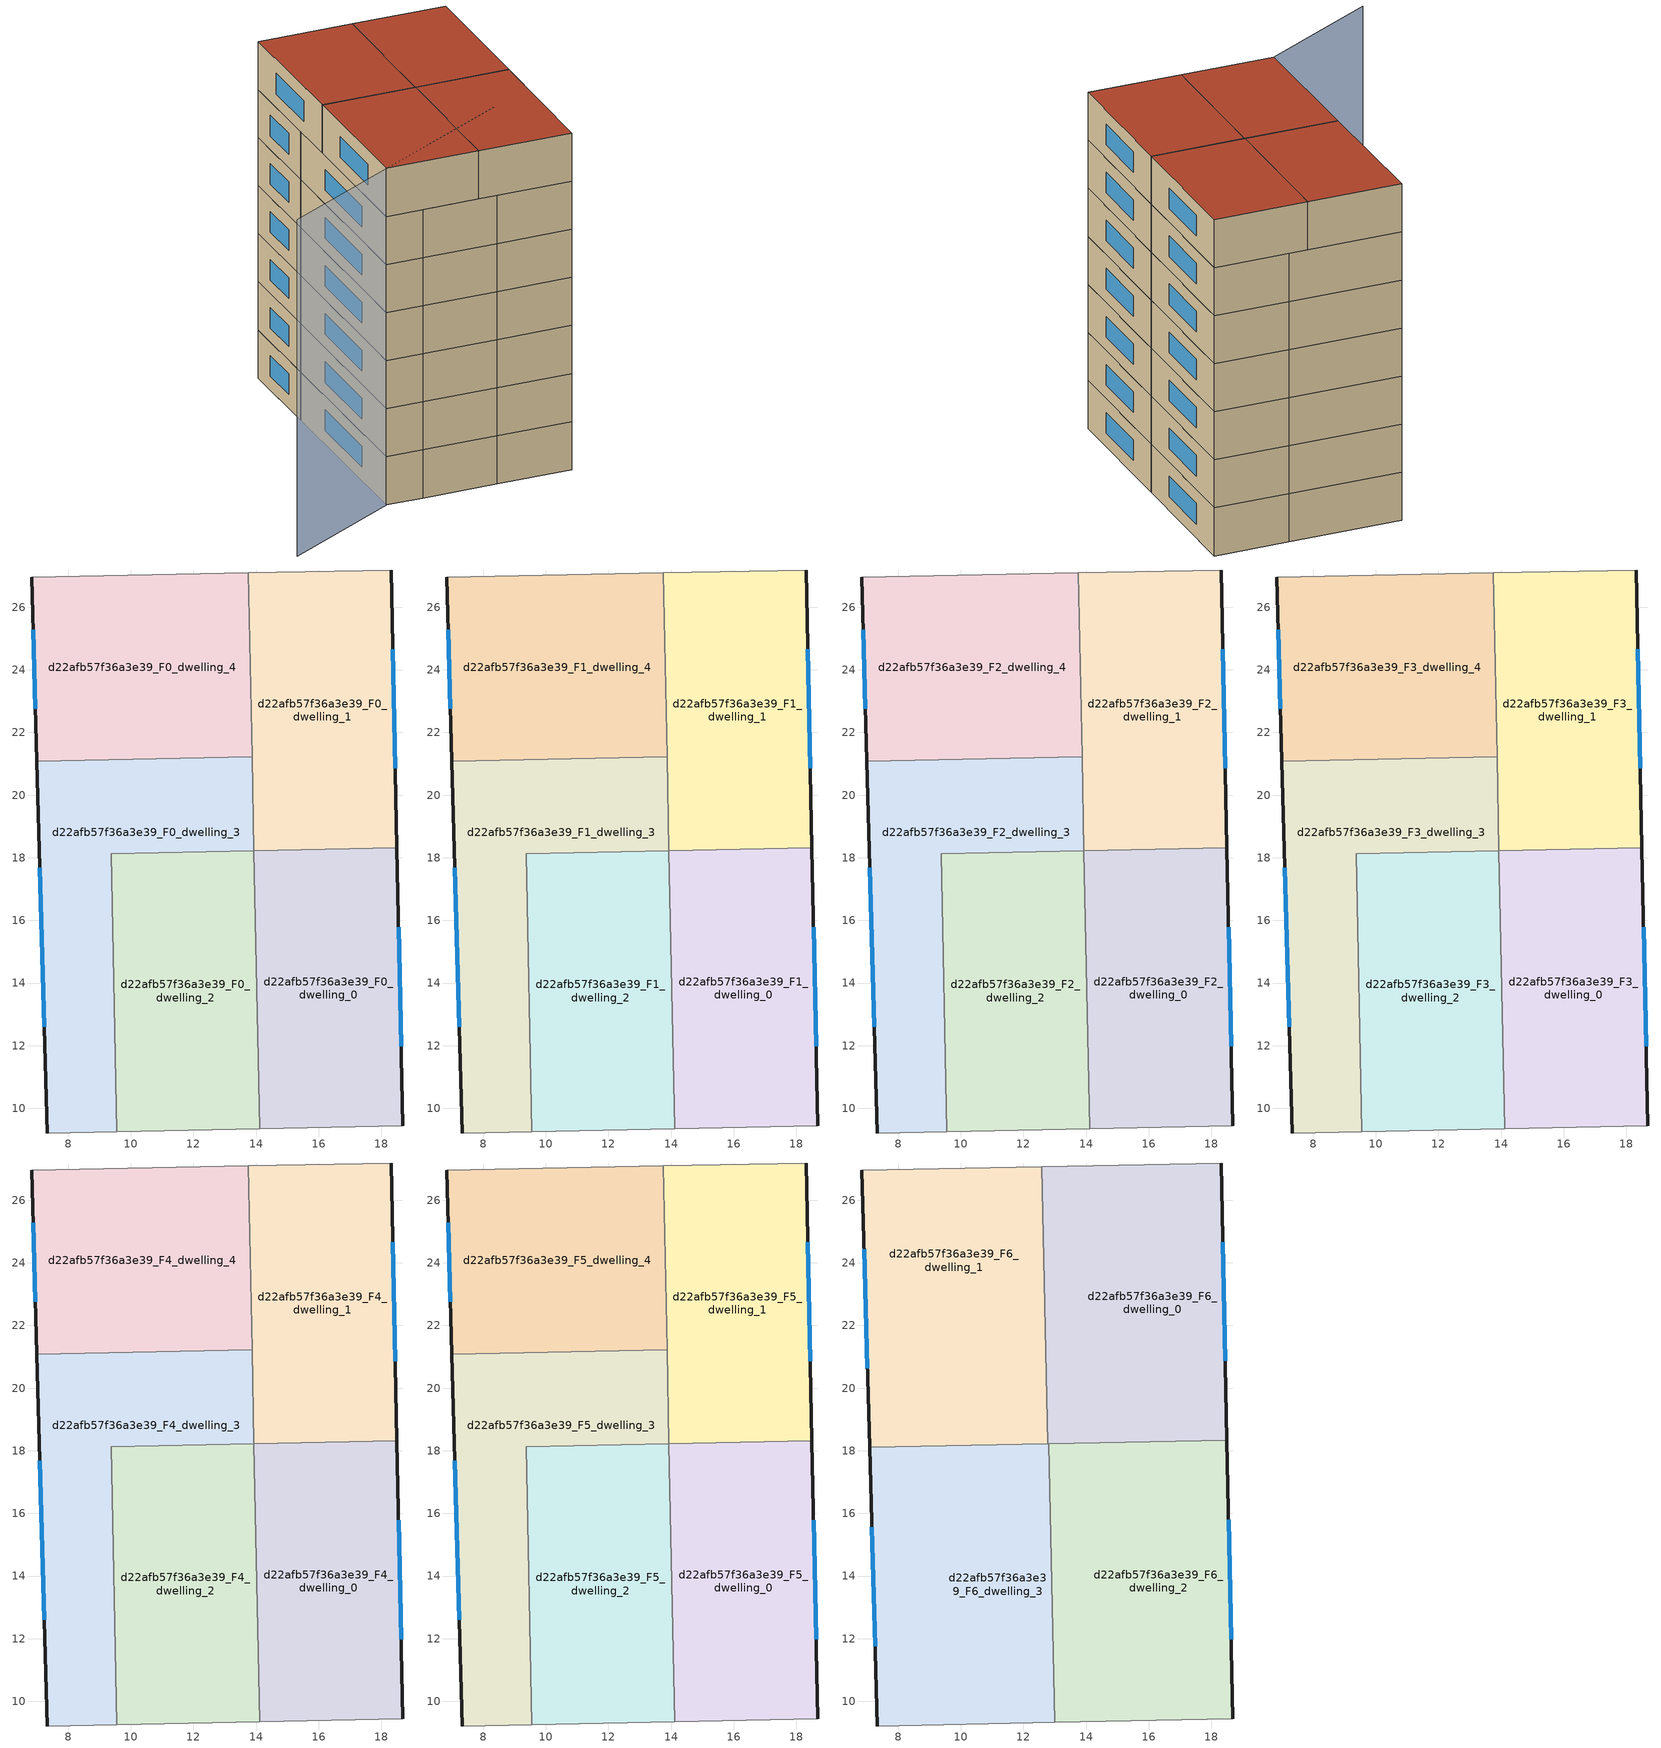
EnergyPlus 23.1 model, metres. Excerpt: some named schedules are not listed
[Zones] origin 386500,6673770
d22afb57f36a3e39_F0_dwelling_0
 floor ground (EU_floor_Construction): 18.49,18.32 18.68,9.44 14.12,9.35 13.93,18.22 z0
 wall outside (EU_wall_Construction): 18.68,9.44 18.49,18.32 z0:3
 wall adiabatic (EU_wall_Construction): 14.12,9.35 18.68,9.44 z0:3
 wall to d22afb57f36a3e39_F0_dwelling_1 (EU_wall_Construction): 18.49,18.32 13.93,18.22 z0:3
 wall to d22afb57f36a3e39_F0_dwelling_2 (EU_wall_Construction): 13.93,18.22 14.12,9.35 z0:3
 window (EU_Window_Construction): 18.63,11.98 18.55,15.78 z0.86:2.14
d22afb57f36a3e39_F0_dwelling_1
 floor ground (EU_floor_Construction): 18.31,27.19 18.49,18.32 13.93,18.22 13.75,27.09 z0
 wall outside (EU_wall_Construction): 18.49,18.32 18.31,27.19 z0:3
 wall adiabatic (EU_wall_Construction): 18.31,27.19 13.75,27.09 z0:3
 wall to d22afb57f36a3e39_F0_dwelling_4 (EU_wall_Construction): 13.75,27.09 13.87,21.22 z0:3
 wall to d22afb57f36a3e39_F0_dwelling_3 (EU_wall_Construction): 13.87,21.22 13.93,18.22 z0:3
 window (EU_Window_Construction): 18.44,20.85 18.36,24.65 z0.86:2.14
d22afb57f36a3e39_F0_dwelling_2
 floor ground (EU_floor_Construction): 13.93,18.22 14.12,9.35 9.55,9.26 9.37,18.13 z0
 wall adiabatic (EU_wall_Construction): 9.55,9.26 14.12,9.35 z0:3
 wall to d22afb57f36a3e39_F0_dwelling_3 (EU_wall_Construction): 13.93,18.22 9.37,18.13 9.55,9.26 z0:3
d22afb57f36a3e39_F0_dwelling_3
 floor ground (EU_floor_Construction): 13.87,21.22 13.93,18.22 9.37,18.13 9.55,9.26 7.34,9.21 7,21.08 z0
 wall outside (EU_wall_Construction): 7,21.08 7.34,9.21 z0:3
 wall adiabatic (EU_wall_Construction): 7.34,9.21 9.55,9.26 z0:3
 wall to d22afb57f36a3e39_F0_dwelling_4 (EU_wall_Construction): 13.87,21.22 7,21.08 z0:3
 window (EU_Window_Construction): 7.1,17.69 7.24,12.6 z0.86:2.14
d22afb57f36a3e39_F0_dwelling_4
 floor ground (EU_floor_Construction): 13.75,27.09 13.87,21.22 7,21.08 6.84,26.96 z0
 wall outside (EU_wall_Construction): 6.84,26.96 7,21.08 z0:3
 wall adiabatic (EU_wall_Construction): 13.75,27.09 6.84,26.96 z0:3
 window (EU_Window_Construction): 6.89,25.28 6.96,22.76 z0.86:2.14
d22afb57f36a3e39_F1_dwelling_0
 floor to d22afb57f36a3e39_F0_dwelling_0 (EU_floor_Construction): 18.49,18.32 18.68,9.44 14.12,9.35 13.93,18.22 z3
 wall outside (EU_wall_Construction): 18.68,9.44 18.49,18.32 z3:6
 wall adiabatic (EU_wall_Construction): 14.12,9.35 18.68,9.44 z3:6
 wall to d22afb57f36a3e39_F1_dwelling_1 (EU_wall_Construction): 18.49,18.32 13.93,18.22 z3:6
 wall to d22afb57f36a3e39_F1_dwelling_2 (EU_wall_Construction): 13.93,18.22 14.12,9.35 z3:6
 window (EU_Window_Construction): 18.63,11.98 18.55,15.78 z3.86:5.14
d22afb57f36a3e39_F1_dwelling_1
 floor to d22afb57f36a3e39_F0_dwelling_1 (EU_floor_Construction): 18.31,27.19 18.49,18.32 13.93,18.22 13.75,27.09 z3
 wall outside (EU_wall_Construction): 18.49,18.32 18.31,27.19 z3:6
 wall adiabatic (EU_wall_Construction): 18.31,27.19 13.75,27.09 z3:6
 wall to d22afb57f36a3e39_F1_dwelling_4 (EU_wall_Construction): 13.75,27.09 13.87,21.22 z3:6
 wall to d22afb57f36a3e39_F1_dwelling_3 (EU_wall_Construction): 13.87,21.22 13.93,18.22 z3:6
 window (EU_Window_Construction): 18.44,20.85 18.36,24.65 z3.86:5.14
d22afb57f36a3e39_F1_dwelling_2
 floor to d22afb57f36a3e39_F0_dwelling_2 (EU_floor_Construction): 13.93,18.22 14.12,9.35 9.55,9.26 9.37,18.13 z3
 wall adiabatic (EU_wall_Construction): 9.55,9.26 14.12,9.35 z3:6
 wall to d22afb57f36a3e39_F1_dwelling_3 (EU_wall_Construction): 13.93,18.22 9.37,18.13 9.55,9.26 z3:6
d22afb57f36a3e39_F1_dwelling_3
 floor to d22afb57f36a3e39_F0_dwelling_3 (EU_floor_Construction): 13.87,21.22 13.93,18.22 9.37,18.13 9.55,9.26 7.34,9.21 7,21.08 z3
 wall outside (EU_wall_Construction): 7,21.08 7.34,9.21 z3:6
 wall adiabatic (EU_wall_Construction): 7.34,9.21 9.55,9.26 z3:6
 wall to d22afb57f36a3e39_F1_dwelling_4 (EU_wall_Construction): 13.87,21.22 7,21.08 z3:6
 window (EU_Window_Construction): 7.1,17.69 7.24,12.6 z3.86:5.14
d22afb57f36a3e39_F1_dwelling_4
 floor to d22afb57f36a3e39_F0_dwelling_4 (EU_floor_Construction): 13.75,27.09 13.87,21.22 7,21.08 6.84,26.96 z3
 wall outside (EU_wall_Construction): 6.84,26.96 7,21.08 z3:6
 wall adiabatic (EU_wall_Construction): 13.75,27.09 6.84,26.96 z3:6
 window (EU_Window_Construction): 6.89,25.28 6.96,22.76 z3.86:5.14
d22afb57f36a3e39_F2_dwelling_0
 floor to d22afb57f36a3e39_F1_dwelling_0 (EU_floor_Construction): 18.49,18.32 18.68,9.44 14.12,9.35 13.93,18.22 z6
 wall outside (EU_wall_Construction): 18.68,9.44 18.49,18.32 z6:9
 wall adiabatic (EU_wall_Construction): 14.12,9.35 18.68,9.44 z6:9
 wall to d22afb57f36a3e39_F2_dwelling_1 (EU_wall_Construction): 18.49,18.32 13.93,18.22 z6:9
 wall to d22afb57f36a3e39_F2_dwelling_2 (EU_wall_Construction): 13.93,18.22 14.12,9.35 z6:9
 window (EU_Window_Construction): 18.63,11.98 18.55,15.78 z6.86:8.14
d22afb57f36a3e39_F2_dwelling_1
 floor to d22afb57f36a3e39_F1_dwelling_1 (EU_floor_Construction): 18.31,27.19 18.49,18.32 13.93,18.22 13.75,27.09 z6
 wall outside (EU_wall_Construction): 18.49,18.32 18.31,27.19 z6:9
 wall adiabatic (EU_wall_Construction): 18.31,27.19 13.75,27.09 z6:9
 wall to d22afb57f36a3e39_F2_dwelling_4 (EU_wall_Construction): 13.75,27.09 13.87,21.22 z6:9
 wall to d22afb57f36a3e39_F2_dwelling_3 (EU_wall_Construction): 13.87,21.22 13.93,18.22 z6:9
 window (EU_Window_Construction): 18.44,20.85 18.36,24.65 z6.86:8.14
d22afb57f36a3e39_F2_dwelling_2
 floor to d22afb57f36a3e39_F1_dwelling_2 (EU_floor_Construction): 13.93,18.22 14.12,9.35 9.55,9.26 9.37,18.13 z6
 wall adiabatic (EU_wall_Construction): 9.55,9.26 14.12,9.35 z6:9
 wall to d22afb57f36a3e39_F2_dwelling_3 (EU_wall_Construction): 13.93,18.22 9.37,18.13 9.55,9.26 z6:9
d22afb57f36a3e39_F2_dwelling_3
 floor to d22afb57f36a3e39_F1_dwelling_3 (EU_floor_Construction): 13.87,21.22 13.93,18.22 9.37,18.13 9.55,9.26 7.34,9.21 7,21.08 z6
 wall outside (EU_wall_Construction): 7,21.08 7.34,9.21 z6:9
 wall adiabatic (EU_wall_Construction): 7.34,9.21 9.55,9.26 z6:9
 wall to d22afb57f36a3e39_F2_dwelling_4 (EU_wall_Construction): 13.87,21.22 7,21.08 z6:9
 window (EU_Window_Construction): 7.1,17.69 7.24,12.6 z6.86:8.14
d22afb57f36a3e39_F2_dwelling_4
 floor to d22afb57f36a3e39_F1_dwelling_4 (EU_floor_Construction): 13.75,27.09 13.87,21.22 7,21.08 6.84,26.96 z6
 wall outside (EU_wall_Construction): 6.84,26.96 7,21.08 z6:9
 wall adiabatic (EU_wall_Construction): 13.75,27.09 6.84,26.96 z6:9
 window (EU_Window_Construction): 6.89,25.28 6.96,22.76 z6.86:8.14
d22afb57f36a3e39_F3_dwelling_0
 floor to d22afb57f36a3e39_F2_dwelling_0 (EU_floor_Construction): 18.49,18.32 18.68,9.44 14.12,9.35 13.93,18.22 z9
 wall outside (EU_wall_Construction): 18.68,9.44 18.49,18.32 z9:12
 wall adiabatic (EU_wall_Construction): 14.12,9.35 18.68,9.44 z9:12
 wall to d22afb57f36a3e39_F3_dwelling_1 (EU_wall_Construction): 18.49,18.32 13.93,18.22 z9:12
 wall to d22afb57f36a3e39_F3_dwelling_2 (EU_wall_Construction): 13.93,18.22 14.12,9.35 z9:12
 window (EU_Window_Construction): 18.63,11.98 18.55,15.78 z9.86:11.14
d22afb57f36a3e39_F3_dwelling_1
 floor to d22afb57f36a3e39_F2_dwelling_1 (EU_floor_Construction): 18.31,27.19 18.49,18.32 13.93,18.22 13.75,27.09 z9
 wall outside (EU_wall_Construction): 18.49,18.32 18.31,27.19 z9:12
 wall adiabatic (EU_wall_Construction): 18.31,27.19 13.75,27.09 z9:12
 wall to d22afb57f36a3e39_F3_dwelling_4 (EU_wall_Construction): 13.75,27.09 13.87,21.22 z9:12
 wall to d22afb57f36a3e39_F3_dwelling_3 (EU_wall_Construction): 13.87,21.22 13.93,18.22 z9:12
 window (EU_Window_Construction): 18.44,20.85 18.36,24.65 z9.86:11.14
d22afb57f36a3e39_F3_dwelling_2
 floor to d22afb57f36a3e39_F2_dwelling_2 (EU_floor_Construction): 13.93,18.22 14.12,9.35 9.55,9.26 9.37,18.13 z9
 wall adiabatic (EU_wall_Construction): 9.55,9.26 14.12,9.35 z9:12
 wall to d22afb57f36a3e39_F3_dwelling_3 (EU_wall_Construction): 13.93,18.22 9.37,18.13 9.55,9.26 z9:12
d22afb57f36a3e39_F3_dwelling_3
 floor to d22afb57f36a3e39_F2_dwelling_3 (EU_floor_Construction): 13.87,21.22 13.93,18.22 9.37,18.13 9.55,9.26 7.34,9.21 7,21.08 z9
 wall outside (EU_wall_Construction): 7,21.08 7.34,9.21 z9:12
 wall adiabatic (EU_wall_Construction): 7.34,9.21 9.55,9.26 z9:12
 wall to d22afb57f36a3e39_F3_dwelling_4 (EU_wall_Construction): 13.87,21.22 7,21.08 z9:12
 window (EU_Window_Construction): 7.1,17.69 7.24,12.6 z9.86:11.14
d22afb57f36a3e39_F3_dwelling_4
 floor to d22afb57f36a3e39_F2_dwelling_4 (EU_floor_Construction): 13.75,27.09 13.87,21.22 7,21.08 6.84,26.96 z9
 wall outside (EU_wall_Construction): 6.84,26.96 7,21.08 z9:12
 wall adiabatic (EU_wall_Construction): 13.75,27.09 6.84,26.96 z9:12
 window (EU_Window_Construction): 6.89,25.28 6.96,22.76 z9.86:11.14
d22afb57f36a3e39_F4_dwelling_0
 floor to d22afb57f36a3e39_F3_dwelling_0 (EU_floor_Construction): 18.49,18.32 18.68,9.44 14.12,9.35 13.93,18.22 z12
 wall outside (EU_wall_Construction): 18.68,9.44 18.49,18.32 z12:15
 wall adiabatic (EU_wall_Construction): 14.12,9.35 18.68,9.44 z12:15
 wall to d22afb57f36a3e39_F4_dwelling_1 (EU_wall_Construction): 18.49,18.32 13.93,18.22 z12:15
 wall to d22afb57f36a3e39_F4_dwelling_2 (EU_wall_Construction): 13.93,18.22 14.12,9.35 z12:15
 window (EU_Window_Construction): 18.63,11.98 18.55,15.78 z12.86:14.14
d22afb57f36a3e39_F4_dwelling_1
 floor to d22afb57f36a3e39_F3_dwelling_1 (EU_floor_Construction): 18.31,27.19 18.49,18.32 13.93,18.22 13.75,27.09 z12
 wall outside (EU_wall_Construction): 18.49,18.32 18.31,27.19 z12:15
 wall adiabatic (EU_wall_Construction): 18.31,27.19 13.75,27.09 z12:15
 wall to d22afb57f36a3e39_F4_dwelling_4 (EU_wall_Construction): 13.75,27.09 13.87,21.22 z12:15
 wall to d22afb57f36a3e39_F4_dwelling_3 (EU_wall_Construction): 13.87,21.22 13.93,18.22 z12:15
 window (EU_Window_Construction): 18.44,20.85 18.36,24.65 z12.86:14.14
d22afb57f36a3e39_F4_dwelling_2
 floor to d22afb57f36a3e39_F3_dwelling_2 (EU_floor_Construction): 13.93,18.22 14.12,9.35 9.55,9.26 9.37,18.13 z12
 wall adiabatic (EU_wall_Construction): 9.55,9.26 14.12,9.35 z12:15
 wall to d22afb57f36a3e39_F4_dwelling_3 (EU_wall_Construction): 13.93,18.22 9.37,18.13 9.55,9.26 z12:15
d22afb57f36a3e39_F4_dwelling_3
 floor to d22afb57f36a3e39_F3_dwelling_3 (EU_floor_Construction): 13.87,21.22 13.93,18.22 9.37,18.13 9.55,9.26 7.34,9.21 7,21.08 z12
 wall outside (EU_wall_Construction): 7,21.08 7.34,9.21 z12:15
 wall adiabatic (EU_wall_Construction): 7.34,9.21 9.55,9.26 z12:15
 wall to d22afb57f36a3e39_F4_dwelling_4 (EU_wall_Construction): 13.87,21.22 7,21.08 z12:15
 window (EU_Window_Construction): 7.1,17.69 7.24,12.6 z12.86:14.14
d22afb57f36a3e39_F4_dwelling_4
 floor to d22afb57f36a3e39_F3_dwelling_4 (EU_floor_Construction): 13.75,27.09 13.87,21.22 7,21.08 6.84,26.96 z12
 wall outside (EU_wall_Construction): 6.84,26.96 7,21.08 z12:15
 wall adiabatic (EU_wall_Construction): 13.75,27.09 6.84,26.96 z12:15
 window (EU_Window_Construction): 6.89,25.28 6.96,22.76 z12.86:14.14
d22afb57f36a3e39_F5_dwelling_0
 floor to d22afb57f36a3e39_F4_dwelling_0 (EU_floor_Construction): 18.49,18.32 18.68,9.44 14.12,9.35 13.93,18.22 z15
 wall outside (EU_wall_Construction): 18.68,9.44 18.49,18.32 z15:18
 wall adiabatic (EU_wall_Construction): 14.12,9.35 18.68,9.44 z15:18
 wall to d22afb57f36a3e39_F5_dwelling_1 (EU_wall_Construction): 18.49,18.32 13.93,18.22 z15:18
 wall to d22afb57f36a3e39_F5_dwelling_2 (EU_wall_Construction): 13.93,18.22 14.12,9.35 z15:18
 window (EU_Window_Construction): 18.63,11.98 18.55,15.78 z15.86:17.14
d22afb57f36a3e39_F5_dwelling_1
 floor to d22afb57f36a3e39_F4_dwelling_1 (EU_floor_Construction): 18.31,27.19 18.49,18.32 13.93,18.22 13.75,27.09 z15
 wall outside (EU_wall_Construction): 18.49,18.32 18.31,27.19 z15:18
 wall adiabatic (EU_wall_Construction): 18.31,27.19 13.75,27.09 z15:18
 wall to d22afb57f36a3e39_F5_dwelling_4 (EU_wall_Construction): 13.75,27.09 13.87,21.22 z15:18
 wall to d22afb57f36a3e39_F5_dwelling_3 (EU_wall_Construction): 13.87,21.22 13.93,18.22 z15:18
 window (EU_Window_Construction): 18.44,20.85 18.36,24.65 z15.86:17.14
d22afb57f36a3e39_F5_dwelling_2
 floor to d22afb57f36a3e39_F4_dwelling_2 (EU_floor_Construction): 13.93,18.22 14.12,9.35 9.55,9.26 9.37,18.13 z15
 wall adiabatic (EU_wall_Construction): 9.55,9.26 14.12,9.35 z15:18
 wall to d22afb57f36a3e39_F5_dwelling_3 (EU_wall_Construction): 13.93,18.22 9.37,18.13 9.55,9.26 z15:18
d22afb57f36a3e39_F5_dwelling_3
 floor to d22afb57f36a3e39_F4_dwelling_3 (EU_floor_Construction): 13.87,21.22 13.93,18.22 9.37,18.13 9.55,9.26 7.34,9.21 7,21.08 z15
 wall outside (EU_wall_Construction): 7,21.08 7.34,9.21 z15:18
 wall adiabatic (EU_wall_Construction): 7.34,9.21 9.55,9.26 z15:18
 wall to d22afb57f36a3e39_F5_dwelling_4 (EU_wall_Construction): 13.87,21.22 7,21.08 z15:18
 window (EU_Window_Construction): 7.1,17.69 7.24,12.6 z15.86:17.14
d22afb57f36a3e39_F5_dwelling_4
 floor to d22afb57f36a3e39_F4_dwelling_4 (EU_floor_Construction): 13.75,27.09 13.87,21.22 7,21.08 6.84,26.96 z15
 wall outside (EU_wall_Construction): 6.84,26.96 7,21.08 z15:18
 wall adiabatic (EU_wall_Construction): 13.75,27.09 6.84,26.96 z15:18
 window (EU_Window_Construction): 6.89,25.28 6.96,22.76 z15.86:17.14
d22afb57f36a3e39_F6_dwelling_0
 floor to d22afb57f36a3e39_F5_dwelling_1 (EU_floor_Construction): 18.31,27.19 18.49,18.34 13.93,18.25 13.75,27.09 z18
 floor to d22afb57f36a3e39_F5_dwelling_4 (EU_floor_Construction): 13.75,27.09 13.87,21.22 12.71,21.19 12.59,27.07 z18
 floor to d22afb57f36a3e39_F5_dwelling_3 (EU_floor_Construction): 13.87,21.22 13.93,18.25 12.81,18.22 12.77,18.22 12.71,21.19 z18
 wall outside (EU_wall_Construction): 18.49,18.34 18.31,27.19 z18:21
 wall adiabatic (EU_wall_Construction): 18.31,27.19 12.59,27.07 z18:21
 wall to d22afb57f36a3e39_F6_dwelling_1 (EU_wall_Construction): 12.59,27.07 12.77,18.22 z18:21
 wall to d22afb57f36a3e39_F6_dwelling_2 (EU_wall_Construction): 12.81,18.22 18.49,18.34 z18:21
 wall to d22afb57f36a3e39_F6_dwelling_3 (EU_wall_Construction): 12.77,18.22 12.81,18.22 z18:21
 window (EU_Window_Construction): 18.44,20.87 18.36,24.66 z18.86:20.14
 roof outside (EU_roof_Construction): 18.49,18.34 18.31,27.19 12.59,27.07 12.77,18.22 z21
d22afb57f36a3e39_F6_dwelling_1
 floor to d22afb57f36a3e39_F5_dwelling_4 (EU_floor_Construction): 12.59,27.07 12.71,21.19 7,21.08 6.84,26.96 z18
 floor to d22afb57f36a3e39_F5_dwelling_3 (EU_floor_Construction): 12.71,21.19 12.77,18.22 7.09,18.11 7,21.08 z18
 wall outside (EU_wall_Construction): 6.84,26.96 7.09,18.11 z18:21
 wall adiabatic (EU_wall_Construction): 12.59,27.07 6.84,26.96 z18:21
 wall to d22afb57f36a3e39_F6_dwelling_3 (EU_wall_Construction): 7.09,18.11 12.77,18.22 z18:21
 window (EU_Window_Construction): 6.91,24.43 7.02,20.63 z18.86:20.14
 roof outside (EU_roof_Construction): 12.77,18.22 12.59,27.07 6.84,26.96 7.09,18.11 z21
d22afb57f36a3e39_F6_dwelling_2
 floor to d22afb57f36a3e39_F5_dwelling_0 (EU_floor_Construction): 18.49,18.32 18.68,9.44 14.12,9.35 13.93,18.22 z18
 floor to d22afb57f36a3e39_F5_dwelling_2 (EU_floor_Construction): 13.93,18.22 14.12,9.35 12.99,9.33 12.81,18.2 z18
 floor to d22afb57f36a3e39_F5_dwelling_1 (EU_floor_Construction): 18.49,18.34 18.49,18.32 13.93,18.22 13.93,18.25 z18
 floor to d22afb57f36a3e39_F5_dwelling_3 (EU_floor_Construction): 13.93,18.25 13.93,18.22 12.81,18.2 12.81,18.22 z18
 wall outside (EU_wall_Construction): 18.68,9.44 18.49,18.34 z18:21
 wall adiabatic (EU_wall_Construction): 12.99,9.33 18.68,9.44 z18:21
 wall to d22afb57f36a3e39_F6_dwelling_3 (EU_wall_Construction): 12.81,18.22 12.99,9.33 z18:21
 window (EU_Window_Construction): 18.63,11.99 18.55,15.8 z18.86:20.14
 roof outside (EU_roof_Construction): 18.68,9.44 18.49,18.34 12.81,18.22 12.99,9.33 z21
d22afb57f36a3e39_F6_dwelling_3
 floor to d22afb57f36a3e39_F5_dwelling_2 (EU_floor_Construction): 12.81,18.2 12.99,9.33 9.55,9.26 9.37,18.13 z18
 floor to d22afb57f36a3e39_F5_dwelling_3 (EU_floor_Construction): 12.81,18.22 12.81,18.2 9.37,18.13 9.55,9.26 7.34,9.21 7.09,18.11 z18
 wall outside (EU_wall_Construction): 7.09,18.11 7.34,9.21 z18:21
 wall adiabatic (EU_wall_Construction): 7.34,9.21 12.99,9.33 z18:21
 window (EU_Window_Construction): 7.16,15.56 7.26,11.75 z18.86:20.14
 roof outside (EU_roof_Construction): 12.99,9.33 12.81,18.22 7.09,18.11 7.34,9.21 z21
shading: 0.23,5.05 15.91,14.2 z0:21
[Building]
EU S2 Campaign: North Axis=0; Terrain=City; Solar Distribution=FullExterior
[Site:Location]
Helsinki-Vantaa.AP: Latitude=60.317; Longitude=24.963; Time Zone=2; Elevation=54.6
[SizingPeriod:WeatherFileDays]
AnnualSizingPeriod: Begin Month=1; Begin Day of Month=1; End Month=12; End Day of Month=31; Day of Week for Start Day=Monday; Use Weather File Daylight Saving Period=No; Use Weather File Rain and Snow Indicators=No
[MATERIAL]
EU_InternalMass_Material: Roughness=MediumRough; Thickness=0.1; Conductivity=1; Density=1800; Specific Heat=900; Thermal Absorptance=0.9; Solar Absorptance=0.7; Visible Absorptance=0.7
[MATERIAL:NOMASS] Roughness=MediumRough; Thermal Absorptance=0.9; Solar Absorptance=0.7; Visible Absorptance=0.7
Name | Thermal Resistance
EU_wall_NoMass | 1.10183
EU_roof_NoMass; EU_floor_NoMass | 1.70606
[WINDOWMATERIAL:SIMPLEGLAZINGSYSTEM]
EU_Window_SimpleGlazing: UFactor=3.11035; Solar Heat Gain Coefficient=0.8; Visible Transmittance=0.8
[CONSTRUCTION]
EU_wall_Construction: EU_wall_NoMass
EU_roof_Construction: EU_roof_NoMass
EU_floor_Construction: EU_floor_NoMass
EU_Window_Construction: EU_Window_SimpleGlazing
EU_InternalMass_Construction: EU_InternalMass_Material
[ZONE] Type=1; Multiplier=1; Ceiling Height=autocalculate; Floor Area=autocalculate; Part of Total Floor Area=Yes
Name | Volume
d22afb57f36a3e39_F0_dwelling_0; d22afb57f36a3e39_F1_dwelling_0; d22afb57f36a3e39_F2_dwelling_0; d22afb57f36a3e39_F3_dwelling_0; d22afb57f36a3e39_F4_dwelling_0; d22afb57f36a3e39_F5_dwelling_0; d22afb57f36a3e39_F0_dwelling_2; d22afb57f36a3e39_F1_dwelling_2; d22afb57f36a3e39_F2_dwelling_2; d22afb57f36a3e39_F3_dwelling_2; d22afb57f36a3e39_F4_dwelling_2; d22afb57f36a3e39_F5_dwelling_2 | 121.508
d22afb57f36a3e39_F6_dwelling_0 | 151.889
d22afb57f36a3e39_F0_dwelling_1; d22afb57f36a3e39_F1_dwelling_1; d22afb57f36a3e39_F2_dwelling_1; d22afb57f36a3e39_F3_dwelling_1; d22afb57f36a3e39_F4_dwelling_1; d22afb57f36a3e39_F5_dwelling_1 | 121.507
d22afb57f36a3e39_F6_dwelling_1 | 151.881
d22afb57f36a3e39_F6_dwelling_2 | 151.887
d22afb57f36a3e39_F0_dwelling_3; d22afb57f36a3e39_F1_dwelling_3; d22afb57f36a3e39_F2_dwelling_3; d22afb57f36a3e39_F3_dwelling_3; d22afb57f36a3e39_F4_dwelling_3; d22afb57f36a3e39_F5_dwelling_3 | 121.486
d22afb57f36a3e39_F6_dwelling_3 | 151.874
d22afb57f36a3e39_F0_dwelling_4; d22afb57f36a3e39_F1_dwelling_4; d22afb57f36a3e39_F2_dwelling_4; d22afb57f36a3e39_F3_dwelling_4; d22afb57f36a3e39_F4_dwelling_4; d22afb57f36a3e39_F5_dwelling_4 | 121.497
[INTERNALMASS] Construction=EU_InternalMass_Construction
Name | Zone or ZoneList | Surface Area
d22afb57f36a3e39_F0_dwelling_0_EU_InternalMass | d22afb57f36a3e39_F0_dwelling_0 | 40.5025
d22afb57f36a3e39_F0_dwelling_1_EU_InternalMass | d22afb57f36a3e39_F0_dwelling_1 | 40.5025
d22afb57f36a3e39_F0_dwelling_2_EU_InternalMass | d22afb57f36a3e39_F0_dwelling_2 | 40.5025
d22afb57f36a3e39_F0_dwelling_3_EU_InternalMass | d22afb57f36a3e39_F0_dwelling_3 | 40.4957
d22afb57f36a3e39_F0_dwelling_4_EU_InternalMass | d22afb57f36a3e39_F0_dwelling_4 | 40.4984
d22afb57f36a3e39_F1_dwelling_0_EU_InternalMass | d22afb57f36a3e39_F1_dwelling_0 | 40.5025
d22afb57f36a3e39_F1_dwelling_1_EU_InternalMass | d22afb57f36a3e39_F1_dwelling_1 | 40.5025
d22afb57f36a3e39_F1_dwelling_2_EU_InternalMass | d22afb57f36a3e39_F1_dwelling_2 | 40.5025
d22afb57f36a3e39_F1_dwelling_3_EU_InternalMass | d22afb57f36a3e39_F1_dwelling_3 | 40.4957
d22afb57f36a3e39_F1_dwelling_4_EU_InternalMass | d22afb57f36a3e39_F1_dwelling_4 | 40.4984
d22afb57f36a3e39_F2_dwelling_0_EU_InternalMass | d22afb57f36a3e39_F2_dwelling_0 | 40.5025
d22afb57f36a3e39_F2_dwelling_1_EU_InternalMass | d22afb57f36a3e39_F2_dwelling_1 | 40.5025
d22afb57f36a3e39_F2_dwelling_2_EU_InternalMass | d22afb57f36a3e39_F2_dwelling_2 | 40.5025
d22afb57f36a3e39_F2_dwelling_3_EU_InternalMass | d22afb57f36a3e39_F2_dwelling_3 | 40.4957
d22afb57f36a3e39_F2_dwelling_4_EU_InternalMass | d22afb57f36a3e39_F2_dwelling_4 | 40.4984
d22afb57f36a3e39_F3_dwelling_0_EU_InternalMass | d22afb57f36a3e39_F3_dwelling_0 | 40.5025
d22afb57f36a3e39_F3_dwelling_1_EU_InternalMass | d22afb57f36a3e39_F3_dwelling_1 | 40.5025
d22afb57f36a3e39_F3_dwelling_2_EU_InternalMass | d22afb57f36a3e39_F3_dwelling_2 | 40.5025
d22afb57f36a3e39_F3_dwelling_3_EU_InternalMass | d22afb57f36a3e39_F3_dwelling_3 | 40.4957
d22afb57f36a3e39_F3_dwelling_4_EU_InternalMass | d22afb57f36a3e39_F3_dwelling_4 | 40.4984
d22afb57f36a3e39_F4_dwelling_0_EU_InternalMass | d22afb57f36a3e39_F4_dwelling_0 | 40.5025
d22afb57f36a3e39_F4_dwelling_1_EU_InternalMass | d22afb57f36a3e39_F4_dwelling_1 | 40.5025
d22afb57f36a3e39_F4_dwelling_2_EU_InternalMass | d22afb57f36a3e39_F4_dwelling_2 | 40.5025
d22afb57f36a3e39_F4_dwelling_3_EU_InternalMass | d22afb57f36a3e39_F4_dwelling_3 | 40.4957
d22afb57f36a3e39_F4_dwelling_4_EU_InternalMass | d22afb57f36a3e39_F4_dwelling_4 | 40.4984
d22afb57f36a3e39_F5_dwelling_0_EU_InternalMass | d22afb57f36a3e39_F5_dwelling_0 | 40.5025
d22afb57f36a3e39_F5_dwelling_1_EU_InternalMass | d22afb57f36a3e39_F5_dwelling_1 | 40.5025
d22afb57f36a3e39_F5_dwelling_2_EU_InternalMass | d22afb57f36a3e39_F5_dwelling_2 | 40.5025
d22afb57f36a3e39_F5_dwelling_3_EU_InternalMass | d22afb57f36a3e39_F5_dwelling_3 | 40.4957
d22afb57f36a3e39_F5_dwelling_4_EU_InternalMass | d22afb57f36a3e39_F5_dwelling_4 | 40.4984
d22afb57f36a3e39_F6_dwelling_0_EU_InternalMass | d22afb57f36a3e39_F6_dwelling_0 | 50.6295
d22afb57f36a3e39_F6_dwelling_1_EU_InternalMass | d22afb57f36a3e39_F6_dwelling_1 | 50.6268
d22afb57f36a3e39_F6_dwelling_2_EU_InternalMass | d22afb57f36a3e39_F6_dwelling_2 | 50.6286
d22afb57f36a3e39_F6_dwelling_3_EU_InternalMass | d22afb57f36a3e39_F6_dwelling_3 | 50.6247
[OTHEREQUIPMENT] Fuel Type=Electricity; Design Level Calculation Method=Watts/Area; Power per Zone Floor Area=1; Fraction Latent=0; Fraction Radiant=0; Fraction Lost=0; Carbon Dioxide Generation Rate=0; EndUse Subcategory=EU_Step8_InternalGains
Name | Zone or ZoneList or Space or SpaceList | Schedule
EU_Step8_InternalGain_d22afb57f36a3e39_F0_dwelling_0_f000 | d22afb57f36a3e39_F0_dwelling_0 | EU_Step8_GainSchedule_d22afb57f36a3e39_F0_dwelling_0_f000
EU_Step8_InternalGain_d22afb57f36a3e39_F0_dwelling_1_f000 | d22afb57f36a3e39_F0_dwelling_1 | EU_Step8_GainSchedule_d22afb57f36a3e39_F0_dwelling_1_f000
EU_Step8_InternalGain_d22afb57f36a3e39_F0_dwelling_2_f000 | d22afb57f36a3e39_F0_dwelling_2 | EU_Step8_GainSchedule_d22afb57f36a3e39_F0_dwelling_2_f000
EU_Step8_InternalGain_d22afb57f36a3e39_F0_dwelling_3_f000 | d22afb57f36a3e39_F0_dwelling_3 | EU_Step8_GainSchedule_d22afb57f36a3e39_F0_dwelling_3_f000
EU_Step8_InternalGain_d22afb57f36a3e39_F0_dwelling_4_f000 | d22afb57f36a3e39_F0_dwelling_4 | EU_Step8_GainSchedule_d22afb57f36a3e39_F0_dwelling_4_f000
EU_Step8_InternalGain_d22afb57f36a3e39_F1_dwelling_0_f000 | d22afb57f36a3e39_F1_dwelling_0 | EU_Step8_GainSchedule_d22afb57f36a3e39_F1_dwelling_0_f000
EU_Step8_InternalGain_d22afb57f36a3e39_F1_dwelling_1_f000 | d22afb57f36a3e39_F1_dwelling_1 | EU_Step8_GainSchedule_d22afb57f36a3e39_F1_dwelling_1_f000
EU_Step8_InternalGain_d22afb57f36a3e39_F1_dwelling_2_f000 | d22afb57f36a3e39_F1_dwelling_2 | EU_Step8_GainSchedule_d22afb57f36a3e39_F1_dwelling_2_f000
EU_Step8_InternalGain_d22afb57f36a3e39_F1_dwelling_3_f000 | d22afb57f36a3e39_F1_dwelling_3 | EU_Step8_GainSchedule_d22afb57f36a3e39_F1_dwelling_3_f000
EU_Step8_InternalGain_d22afb57f36a3e39_F1_dwelling_4_f000 | d22afb57f36a3e39_F1_dwelling_4 | EU_Step8_GainSchedule_d22afb57f36a3e39_F1_dwelling_4_f000
EU_Step8_InternalGain_d22afb57f36a3e39_F2_dwelling_0_f000 | d22afb57f36a3e39_F2_dwelling_0 | EU_Step8_GainSchedule_d22afb57f36a3e39_F2_dwelling_0_f000
EU_Step8_InternalGain_d22afb57f36a3e39_F2_dwelling_1_f000 | d22afb57f36a3e39_F2_dwelling_1 | EU_Step8_GainSchedule_d22afb57f36a3e39_F2_dwelling_1_f000
EU_Step8_InternalGain_d22afb57f36a3e39_F2_dwelling_2_f000 | d22afb57f36a3e39_F2_dwelling_2 | EU_Step8_GainSchedule_d22afb57f36a3e39_F2_dwelling_2_f000
EU_Step8_InternalGain_d22afb57f36a3e39_F2_dwelling_3_f000 | d22afb57f36a3e39_F2_dwelling_3 | EU_Step8_GainSchedule_d22afb57f36a3e39_F2_dwelling_3_f000
EU_Step8_InternalGain_d22afb57f36a3e39_F2_dwelling_4_f000 | d22afb57f36a3e39_F2_dwelling_4 | EU_Step8_GainSchedule_d22afb57f36a3e39_F2_dwelling_4_f000
EU_Step8_InternalGain_d22afb57f36a3e39_F3_dwelling_0_f000 | d22afb57f36a3e39_F3_dwelling_0 | EU_Step8_GainSchedule_d22afb57f36a3e39_F3_dwelling_0_f000
EU_Step8_InternalGain_d22afb57f36a3e39_F3_dwelling_1_f000 | d22afb57f36a3e39_F3_dwelling_1 | EU_Step8_GainSchedule_d22afb57f36a3e39_F3_dwelling_1_f000
EU_Step8_InternalGain_d22afb57f36a3e39_F3_dwelling_2_f000 | d22afb57f36a3e39_F3_dwelling_2 | EU_Step8_GainSchedule_d22afb57f36a3e39_F3_dwelling_2_f000
EU_Step8_InternalGain_d22afb57f36a3e39_F3_dwelling_3_f000 | d22afb57f36a3e39_F3_dwelling_3 | EU_Step8_GainSchedule_d22afb57f36a3e39_F3_dwelling_3_f000
EU_Step8_InternalGain_d22afb57f36a3e39_F3_dwelling_4_f000 | d22afb57f36a3e39_F3_dwelling_4 | EU_Step8_GainSchedule_d22afb57f36a3e39_F3_dwelling_4_f000
EU_Step8_InternalGain_d22afb57f36a3e39_F4_dwelling_0_f000 | d22afb57f36a3e39_F4_dwelling_0 | EU_Step8_GainSchedule_d22afb57f36a3e39_F4_dwelling_0_f000
EU_Step8_InternalGain_d22afb57f36a3e39_F4_dwelling_1_f000 | d22afb57f36a3e39_F4_dwelling_1 | EU_Step8_GainSchedule_d22afb57f36a3e39_F4_dwelling_1_f000
EU_Step8_InternalGain_d22afb57f36a3e39_F4_dwelling_2_f000 | d22afb57f36a3e39_F4_dwelling_2 | EU_Step8_GainSchedule_d22afb57f36a3e39_F4_dwelling_2_f000
EU_Step8_InternalGain_d22afb57f36a3e39_F4_dwelling_3_f000 | d22afb57f36a3e39_F4_dwelling_3 | EU_Step8_GainSchedule_d22afb57f36a3e39_F4_dwelling_3_f000
EU_Step8_InternalGain_d22afb57f36a3e39_F4_dwelling_4_f000 | d22afb57f36a3e39_F4_dwelling_4 | EU_Step8_GainSchedule_d22afb57f36a3e39_F4_dwelling_4_f000
EU_Step8_InternalGain_d22afb57f36a3e39_F5_dwelling_0_f000 | d22afb57f36a3e39_F5_dwelling_0 | EU_Step8_GainSchedule_d22afb57f36a3e39_F5_dwelling_0_f000
EU_Step8_InternalGain_d22afb57f36a3e39_F5_dwelling_1_f000 | d22afb57f36a3e39_F5_dwelling_1 | EU_Step8_GainSchedule_d22afb57f36a3e39_F5_dwelling_1_f000
EU_Step8_InternalGain_d22afb57f36a3e39_F5_dwelling_2_f000 | d22afb57f36a3e39_F5_dwelling_2 | EU_Step8_GainSchedule_d22afb57f36a3e39_F5_dwelling_2_f000
EU_Step8_InternalGain_d22afb57f36a3e39_F5_dwelling_3_f000 | d22afb57f36a3e39_F5_dwelling_3 | EU_Step8_GainSchedule_d22afb57f36a3e39_F5_dwelling_3_f000
EU_Step8_InternalGain_d22afb57f36a3e39_F5_dwelling_4_f000 | d22afb57f36a3e39_F5_dwelling_4 | EU_Step8_GainSchedule_d22afb57f36a3e39_F5_dwelling_4_f000
EU_Step8_InternalGain_d22afb57f36a3e39_F6_dwelling_0_f000 | d22afb57f36a3e39_F6_dwelling_0 | EU_Step8_GainSchedule_d22afb57f36a3e39_F6_dwelling_0_f000
EU_Step8_InternalGain_d22afb57f36a3e39_F6_dwelling_1_f000 | d22afb57f36a3e39_F6_dwelling_1 | EU_Step8_GainSchedule_d22afb57f36a3e39_F6_dwelling_1_f000
EU_Step8_InternalGain_d22afb57f36a3e39_F6_dwelling_2_f000 | d22afb57f36a3e39_F6_dwelling_2 | EU_Step8_GainSchedule_d22afb57f36a3e39_F6_dwelling_2_f000
EU_Step8_InternalGain_d22afb57f36a3e39_F6_dwelling_3_f000 | d22afb57f36a3e39_F6_dwelling_3 | EU_Step8_GainSchedule_d22afb57f36a3e39_F6_dwelling_3_f000
[ZONEVENTILATION:DESIGNFLOWRATE] Schedule=EU_AlwaysOn; Design Flow Rate Calculation Method=AirChanges/Hour; Air Changes per Hour=0.756316; Ventilation Type=Natural; Fan Pressure Rise=0; Fan Total Efficiency=1; Constant Term Coefficient=1; Temperature Term Coefficient=0; Velocity Term Coefficient=0; Velocity Squared Term Coefficient=0; Minimum Indoor Temperature=-100; Maximum Indoor Temperature=100; Delta Temperature=-100; Minimum Outdoor Temperature=-100; Maximum Outdoor Temperature=100; Maximum Wind Speed=40
Name | Zone or ZoneList or Space or SpaceList
EU_ConstantAir_d22afb57f36a3e39_F0_dwelling_0 | d22afb57f36a3e39_F0_dwelling_0
EU_ConstantAir_d22afb57f36a3e39_F0_dwelling_1 | d22afb57f36a3e39_F0_dwelling_1
EU_ConstantAir_d22afb57f36a3e39_F0_dwelling_2 | d22afb57f36a3e39_F0_dwelling_2
EU_ConstantAir_d22afb57f36a3e39_F0_dwelling_3 | d22afb57f36a3e39_F0_dwelling_3
EU_ConstantAir_d22afb57f36a3e39_F0_dwelling_4 | d22afb57f36a3e39_F0_dwelling_4
EU_ConstantAir_d22afb57f36a3e39_F1_dwelling_0 | d22afb57f36a3e39_F1_dwelling_0
EU_ConstantAir_d22afb57f36a3e39_F1_dwelling_1 | d22afb57f36a3e39_F1_dwelling_1
EU_ConstantAir_d22afb57f36a3e39_F1_dwelling_2 | d22afb57f36a3e39_F1_dwelling_2
EU_ConstantAir_d22afb57f36a3e39_F1_dwelling_3 | d22afb57f36a3e39_F1_dwelling_3
EU_ConstantAir_d22afb57f36a3e39_F1_dwelling_4 | d22afb57f36a3e39_F1_dwelling_4
EU_ConstantAir_d22afb57f36a3e39_F2_dwelling_0 | d22afb57f36a3e39_F2_dwelling_0
EU_ConstantAir_d22afb57f36a3e39_F2_dwelling_1 | d22afb57f36a3e39_F2_dwelling_1
EU_ConstantAir_d22afb57f36a3e39_F2_dwelling_2 | d22afb57f36a3e39_F2_dwelling_2
EU_ConstantAir_d22afb57f36a3e39_F2_dwelling_3 | d22afb57f36a3e39_F2_dwelling_3
EU_ConstantAir_d22afb57f36a3e39_F2_dwelling_4 | d22afb57f36a3e39_F2_dwelling_4
EU_ConstantAir_d22afb57f36a3e39_F3_dwelling_0 | d22afb57f36a3e39_F3_dwelling_0
EU_ConstantAir_d22afb57f36a3e39_F3_dwelling_1 | d22afb57f36a3e39_F3_dwelling_1
EU_ConstantAir_d22afb57f36a3e39_F3_dwelling_2 | d22afb57f36a3e39_F3_dwelling_2
EU_ConstantAir_d22afb57f36a3e39_F3_dwelling_3 | d22afb57f36a3e39_F3_dwelling_3
EU_ConstantAir_d22afb57f36a3e39_F3_dwelling_4 | d22afb57f36a3e39_F3_dwelling_4
EU_ConstantAir_d22afb57f36a3e39_F4_dwelling_0 | d22afb57f36a3e39_F4_dwelling_0
EU_ConstantAir_d22afb57f36a3e39_F4_dwelling_1 | d22afb57f36a3e39_F4_dwelling_1
EU_ConstantAir_d22afb57f36a3e39_F4_dwelling_2 | d22afb57f36a3e39_F4_dwelling_2
EU_ConstantAir_d22afb57f36a3e39_F4_dwelling_3 | d22afb57f36a3e39_F4_dwelling_3
EU_ConstantAir_d22afb57f36a3e39_F4_dwelling_4 | d22afb57f36a3e39_F4_dwelling_4
EU_ConstantAir_d22afb57f36a3e39_F5_dwelling_0 | d22afb57f36a3e39_F5_dwelling_0
EU_ConstantAir_d22afb57f36a3e39_F5_dwelling_1 | d22afb57f36a3e39_F5_dwelling_1
EU_ConstantAir_d22afb57f36a3e39_F5_dwelling_2 | d22afb57f36a3e39_F5_dwelling_2
EU_ConstantAir_d22afb57f36a3e39_F5_dwelling_3 | d22afb57f36a3e39_F5_dwelling_3
EU_ConstantAir_d22afb57f36a3e39_F5_dwelling_4 | d22afb57f36a3e39_F5_dwelling_4
EU_ConstantAir_d22afb57f36a3e39_F6_dwelling_0 | d22afb57f36a3e39_F6_dwelling_0
EU_ConstantAir_d22afb57f36a3e39_F6_dwelling_1 | d22afb57f36a3e39_F6_dwelling_1
EU_ConstantAir_d22afb57f36a3e39_F6_dwelling_2 | d22afb57f36a3e39_F6_dwelling_2
EU_ConstantAir_d22afb57f36a3e39_F6_dwelling_3 | d22afb57f36a3e39_F6_dwelling_3
[HVACTEMPLATE:ZONE:IDEALLOADSAIRSYSTEM] System Availability Schedule=EU_AlwaysOn; Maximum Heating Supply Air Temperature=50; Minimum Cooling Supply Air Temperature=13; Maximum Heating Supply Air Humidity Ratio=0.0156; Minimum Cooling Supply Air Humidity Ratio=0.0077; Heating Limit=NoLimit; Cooling Limit=NoLimit; Heating Availability Schedule=EU_AlwaysOn; Cooling Availability Schedule=EU_CoolingOff; Dehumidification Control Type=ConstantSensibleHeatRatio; Cooling Sensible Heat Ratio=0.7; Dehumidification Setpoint=60; Humidification Control Type=None; Humidification Setpoint=30; Outdoor Air Method=None; Outdoor Air Flow Rate per Person=0.00944; Outdoor Air Flow Rate per Zone Floor Area=0; Outdoor Air Flow Rate per Zone=0; Demand Controlled Ventilation Type=None; Outdoor Air Economizer Type=NoEconomizer; Heat Recovery Type=None; Sensible Heat Recovery Effectiveness=0.7; Latent Heat Recovery Effectiveness=0.65
Name | Template Thermostat
d22afb57f36a3e39_F0_dwelling_0 | EU_HeatOnly_d22afb57f36a3e39_F0_dwelling_0
d22afb57f36a3e39_F0_dwelling_1 | EU_HeatOnly_d22afb57f36a3e39_F0_dwelling_1
d22afb57f36a3e39_F0_dwelling_2 | EU_HeatOnly_d22afb57f36a3e39_F0_dwelling_2
d22afb57f36a3e39_F0_dwelling_3 | EU_HeatOnly_d22afb57f36a3e39_F0_dwelling_3
d22afb57f36a3e39_F0_dwelling_4 | EU_HeatOnly_d22afb57f36a3e39_F0_dwelling_4
d22afb57f36a3e39_F1_dwelling_0 | EU_HeatOnly_d22afb57f36a3e39_F1_dwelling_0
d22afb57f36a3e39_F1_dwelling_1 | EU_HeatOnly_d22afb57f36a3e39_F1_dwelling_1
d22afb57f36a3e39_F1_dwelling_2 | EU_HeatOnly_d22afb57f36a3e39_F1_dwelling_2
d22afb57f36a3e39_F1_dwelling_3 | EU_HeatOnly_d22afb57f36a3e39_F1_dwelling_3
d22afb57f36a3e39_F1_dwelling_4 | EU_HeatOnly_d22afb57f36a3e39_F1_dwelling_4
d22afb57f36a3e39_F2_dwelling_0 | EU_HeatOnly_d22afb57f36a3e39_F2_dwelling_0
d22afb57f36a3e39_F2_dwelling_1 | EU_HeatOnly_d22afb57f36a3e39_F2_dwelling_1
d22afb57f36a3e39_F2_dwelling_2 | EU_HeatOnly_d22afb57f36a3e39_F2_dwelling_2
d22afb57f36a3e39_F2_dwelling_3 | EU_HeatOnly_d22afb57f36a3e39_F2_dwelling_3
d22afb57f36a3e39_F2_dwelling_4 | EU_HeatOnly_d22afb57f36a3e39_F2_dwelling_4
d22afb57f36a3e39_F3_dwelling_0 | EU_HeatOnly_d22afb57f36a3e39_F3_dwelling_0
d22afb57f36a3e39_F3_dwelling_1 | EU_HeatOnly_d22afb57f36a3e39_F3_dwelling_1
d22afb57f36a3e39_F3_dwelling_2 | EU_HeatOnly_d22afb57f36a3e39_F3_dwelling_2
d22afb57f36a3e39_F3_dwelling_3 | EU_HeatOnly_d22afb57f36a3e39_F3_dwelling_3
d22afb57f36a3e39_F3_dwelling_4 | EU_HeatOnly_d22afb57f36a3e39_F3_dwelling_4
d22afb57f36a3e39_F4_dwelling_0 | EU_HeatOnly_d22afb57f36a3e39_F4_dwelling_0
d22afb57f36a3e39_F4_dwelling_1 | EU_HeatOnly_d22afb57f36a3e39_F4_dwelling_1
d22afb57f36a3e39_F4_dwelling_2 | EU_HeatOnly_d22afb57f36a3e39_F4_dwelling_2
d22afb57f36a3e39_F4_dwelling_3 | EU_HeatOnly_d22afb57f36a3e39_F4_dwelling_3
d22afb57f36a3e39_F4_dwelling_4 | EU_HeatOnly_d22afb57f36a3e39_F4_dwelling_4
d22afb57f36a3e39_F5_dwelling_0 | EU_HeatOnly_d22afb57f36a3e39_F5_dwelling_0
d22afb57f36a3e39_F5_dwelling_1 | EU_HeatOnly_d22afb57f36a3e39_F5_dwelling_1
d22afb57f36a3e39_F5_dwelling_2 | EU_HeatOnly_d22afb57f36a3e39_F5_dwelling_2
d22afb57f36a3e39_F5_dwelling_3 | EU_HeatOnly_d22afb57f36a3e39_F5_dwelling_3
d22afb57f36a3e39_F5_dwelling_4 | EU_HeatOnly_d22afb57f36a3e39_F5_dwelling_4
d22afb57f36a3e39_F6_dwelling_0 | EU_HeatOnly_d22afb57f36a3e39_F6_dwelling_0
d22afb57f36a3e39_F6_dwelling_1 | EU_HeatOnly_d22afb57f36a3e39_F6_dwelling_1
d22afb57f36a3e39_F6_dwelling_2 | EU_HeatOnly_d22afb57f36a3e39_F6_dwelling_2
d22afb57f36a3e39_F6_dwelling_3 | EU_HeatOnly_d22afb57f36a3e39_F6_dwelling_3
[SIZING:ZONE] Zone Cooling Design Supply Air Temperature Input Method=SupplyAirTemperature; Zone Cooling Design Supply Air Temperature=13; Zone Heating Design Supply Air Temperature Input Method=SupplyAirTemperature; Zone Heating Design Supply Air Temperature=50; Zone Cooling Design Supply Air Humidity Ratio=0.008; Zone Heating Design Supply Air Humidity Ratio=0.008; Cooling Design Air Flow Method=DesignDay; Cooling Design Air Flow Rate=0; Cooling Minimum Air Flow per Zone Floor Area=0.000762; Cooling Minimum Air Flow=0; Cooling Minimum Air Flow Fraction=0.2; Heating Design Air Flow Method=DesignDay; Heating Design Air Flow Rate=0; Heating Maximum Air Flow per Zone Floor Area=0.002032; Heating Maximum Air Flow=0.141576; Heating Maximum Air Flow Fraction=0.3; Account for Dedicated Outdoor Air System=No; Dedicated Outdoor Air System Control Strategy=NeutralSupplyAir; Dedicated Outdoor Air Low Setpoint Temperature for Design=autosize; Dedicated Outdoor Air High Setpoint Temperature for Design=autosize; Zone Load Sizing Method=Sensible Load Only No Latent Load; Zone Latent Cooling Design Supply Air Humidity Ratio Input Method=HumidityRatioDifference; Zone Cooling Design Supply Air Humidity Ratio Difference=0.005; Zone Latent Heating Design Supply Air Humidity Ratio Input Method=HumidityRatioDifference; Zone Humidification Design Supply Air Humidity Ratio Difference=0.005
d22afb57f36a3e39_F0_dwelling_0; d22afb57f36a3e39_F0_dwelling_1; d22afb57f36a3e39_F0_dwelling_2; d22afb57f36a3e39_F0_dwelling_3; d22afb57f36a3e39_F0_dwelling_4; d22afb57f36a3e39_F1_dwelling_0; d22afb57f36a3e39_F1_dwelling_1; d22afb57f36a3e39_F1_dwelling_2; d22afb57f36a3e39_F1_dwelling_3; d22afb57f36a3e39_F1_dwelling_4; d22afb57f36a3e39_F2_dwelling_0; d22afb57f36a3e39_F2_dwelling_1; d22afb57f36a3e39_F2_dwelling_2; d22afb57f36a3e39_F2_dwelling_3; d22afb57f36a3e39_F2_dwelling_4; d22afb57f36a3e39_F3_dwelling_0; d22afb57f36a3e39_F3_dwelling_1; d22afb57f36a3e39_F3_dwelling_2; d22afb57f36a3e39_F3_dwelling_3; d22afb57f36a3e39_F3_dwelling_4; d22afb57f36a3e39_F4_dwelling_0; d22afb57f36a3e39_F4_dwelling_1; d22afb57f36a3e39_F4_dwelling_2; d22afb57f36a3e39_F4_dwelling_3; d22afb57f36a3e39_F4_dwelling_4; d22afb57f36a3e39_F5_dwelling_0; d22afb57f36a3e39_F5_dwelling_1; d22afb57f36a3e39_F5_dwelling_2; d22afb57f36a3e39_F5_dwelling_3; d22afb57f36a3e39_F5_dwelling_4; d22afb57f36a3e39_F6_dwelling_0; d22afb57f36a3e39_F6_dwelling_1; d22afb57f36a3e39_F6_dwelling_2; d22afb57f36a3e39_F6_dwelling_3
[SCHEDULE:FILE] Column Number=1; Rows to Skip at Top=0; Number of Hours of Data=8760; Column Separator=Comma; Interpolate to Timestep=No; Minutes per Item=60; Adjust Schedule for Daylight Savings=Yes
Name | File
EU_Step8_GainSchedule_d22afb57f36a3e39_F0_dwelling_0_f000 | ../../schedules/d22afb57f36a3e39/d22afb57f36a3e39_F0_dwelling_0_f000_gain.csv
EU_Step8_GainSchedule_d22afb57f36a3e39_F0_dwelling_1_f000 | ../../schedules/d22afb57f36a3e39/d22afb57f36a3e39_F0_dwelling_1_f000_gain.csv
EU_Step8_GainSchedule_d22afb57f36a3e39_F0_dwelling_2_f000 | ../../schedules/d22afb57f36a3e39/d22afb57f36a3e39_F0_dwelling_2_f000_gain.csv
EU_Step8_GainSchedule_d22afb57f36a3e39_F0_dwelling_3_f000 | ../../schedules/d22afb57f36a3e39/d22afb57f36a3e39_F0_dwelling_3_f000_gain.csv
EU_Step8_GainSchedule_d22afb57f36a3e39_F0_dwelling_4_f000 | ../../schedules/d22afb57f36a3e39/d22afb57f36a3e39_F0_dwelling_4_f000_gain.csv
EU_Step8_GainSchedule_d22afb57f36a3e39_F1_dwelling_0_f000 | ../../schedules/d22afb57f36a3e39/d22afb57f36a3e39_F1_dwelling_0_f000_gain.csv
EU_Step8_GainSchedule_d22afb57f36a3e39_F1_dwelling_1_f000 | ../../schedules/d22afb57f36a3e39/d22afb57f36a3e39_F1_dwelling_1_f000_gain.csv
EU_Step8_GainSchedule_d22afb57f36a3e39_F1_dwelling_2_f000 | ../../schedules/d22afb57f36a3e39/d22afb57f36a3e39_F1_dwelling_2_f000_gain.csv
EU_Step8_GainSchedule_d22afb57f36a3e39_F1_dwelling_3_f000 | ../../schedules/d22afb57f36a3e39/d22afb57f36a3e39_F1_dwelling_3_f000_gain.csv
EU_Step8_GainSchedule_d22afb57f36a3e39_F1_dwelling_4_f000 | ../../schedules/d22afb57f36a3e39/d22afb57f36a3e39_F1_dwelling_4_f000_gain.csv
EU_Step8_GainSchedule_d22afb57f36a3e39_F2_dwelling_0_f000 | ../../schedules/d22afb57f36a3e39/d22afb57f36a3e39_F2_dwelling_0_f000_gain.csv
EU_Step8_GainSchedule_d22afb57f36a3e39_F2_dwelling_1_f000 | ../../schedules/d22afb57f36a3e39/d22afb57f36a3e39_F2_dwelling_1_f000_gain.csv
EU_Step8_GainSchedule_d22afb57f36a3e39_F2_dwelling_2_f000 | ../../schedules/d22afb57f36a3e39/d22afb57f36a3e39_F2_dwelling_2_f000_gain.csv
EU_Step8_GainSchedule_d22afb57f36a3e39_F2_dwelling_3_f000 | ../../schedules/d22afb57f36a3e39/d22afb57f36a3e39_F2_dwelling_3_f000_gain.csv
EU_Step8_GainSchedule_d22afb57f36a3e39_F2_dwelling_4_f000 | ../../schedules/d22afb57f36a3e39/d22afb57f36a3e39_F2_dwelling_4_f000_gain.csv
EU_Step8_GainSchedule_d22afb57f36a3e39_F3_dwelling_0_f000 | ../../schedules/d22afb57f36a3e39/d22afb57f36a3e39_F3_dwelling_0_f000_gain.csv
EU_Step8_GainSchedule_d22afb57f36a3e39_F3_dwelling_1_f000 | ../../schedules/d22afb57f36a3e39/d22afb57f36a3e39_F3_dwelling_1_f000_gain.csv
EU_Step8_GainSchedule_d22afb57f36a3e39_F3_dwelling_2_f000 | ../../schedules/d22afb57f36a3e39/d22afb57f36a3e39_F3_dwelling_2_f000_gain.csv
EU_Step8_GainSchedule_d22afb57f36a3e39_F3_dwelling_3_f000 | ../../schedules/d22afb57f36a3e39/d22afb57f36a3e39_F3_dwelling_3_f000_gain.csv
EU_Step8_GainSchedule_d22afb57f36a3e39_F3_dwelling_4_f000 | ../../schedules/d22afb57f36a3e39/d22afb57f36a3e39_F3_dwelling_4_f000_gain.csv
EU_Step8_GainSchedule_d22afb57f36a3e39_F4_dwelling_0_f000 | ../../schedules/d22afb57f36a3e39/d22afb57f36a3e39_F4_dwelling_0_f000_gain.csv
EU_Step8_GainSchedule_d22afb57f36a3e39_F4_dwelling_1_f000 | ../../schedules/d22afb57f36a3e39/d22afb57f36a3e39_F4_dwelling_1_f000_gain.csv
EU_Step8_GainSchedule_d22afb57f36a3e39_F4_dwelling_2_f000 | ../../schedules/d22afb57f36a3e39/d22afb57f36a3e39_F4_dwelling_2_f000_gain.csv
EU_Step8_GainSchedule_d22afb57f36a3e39_F4_dwelling_3_f000 | ../../schedules/d22afb57f36a3e39/d22afb57f36a3e39_F4_dwelling_3_f000_gain.csv
EU_Step8_GainSchedule_d22afb57f36a3e39_F4_dwelling_4_f000 | ../../schedules/d22afb57f36a3e39/d22afb57f36a3e39_F4_dwelling_4_f000_gain.csv
EU_Step8_GainSchedule_d22afb57f36a3e39_F5_dwelling_0_f000 | ../../schedules/d22afb57f36a3e39/d22afb57f36a3e39_F5_dwelling_0_f000_gain.csv
EU_Step8_GainSchedule_d22afb57f36a3e39_F5_dwelling_1_f000 | ../../schedules/d22afb57f36a3e39/d22afb57f36a3e39_F5_dwelling_1_f000_gain.csv
EU_Step8_GainSchedule_d22afb57f36a3e39_F5_dwelling_2_f000 | ../../schedules/d22afb57f36a3e39/d22afb57f36a3e39_F5_dwelling_2_f000_gain.csv
EU_Step8_GainSchedule_d22afb57f36a3e39_F5_dwelling_3_f000 | ../../schedules/d22afb57f36a3e39/d22afb57f36a3e39_F5_dwelling_3_f000_gain.csv
